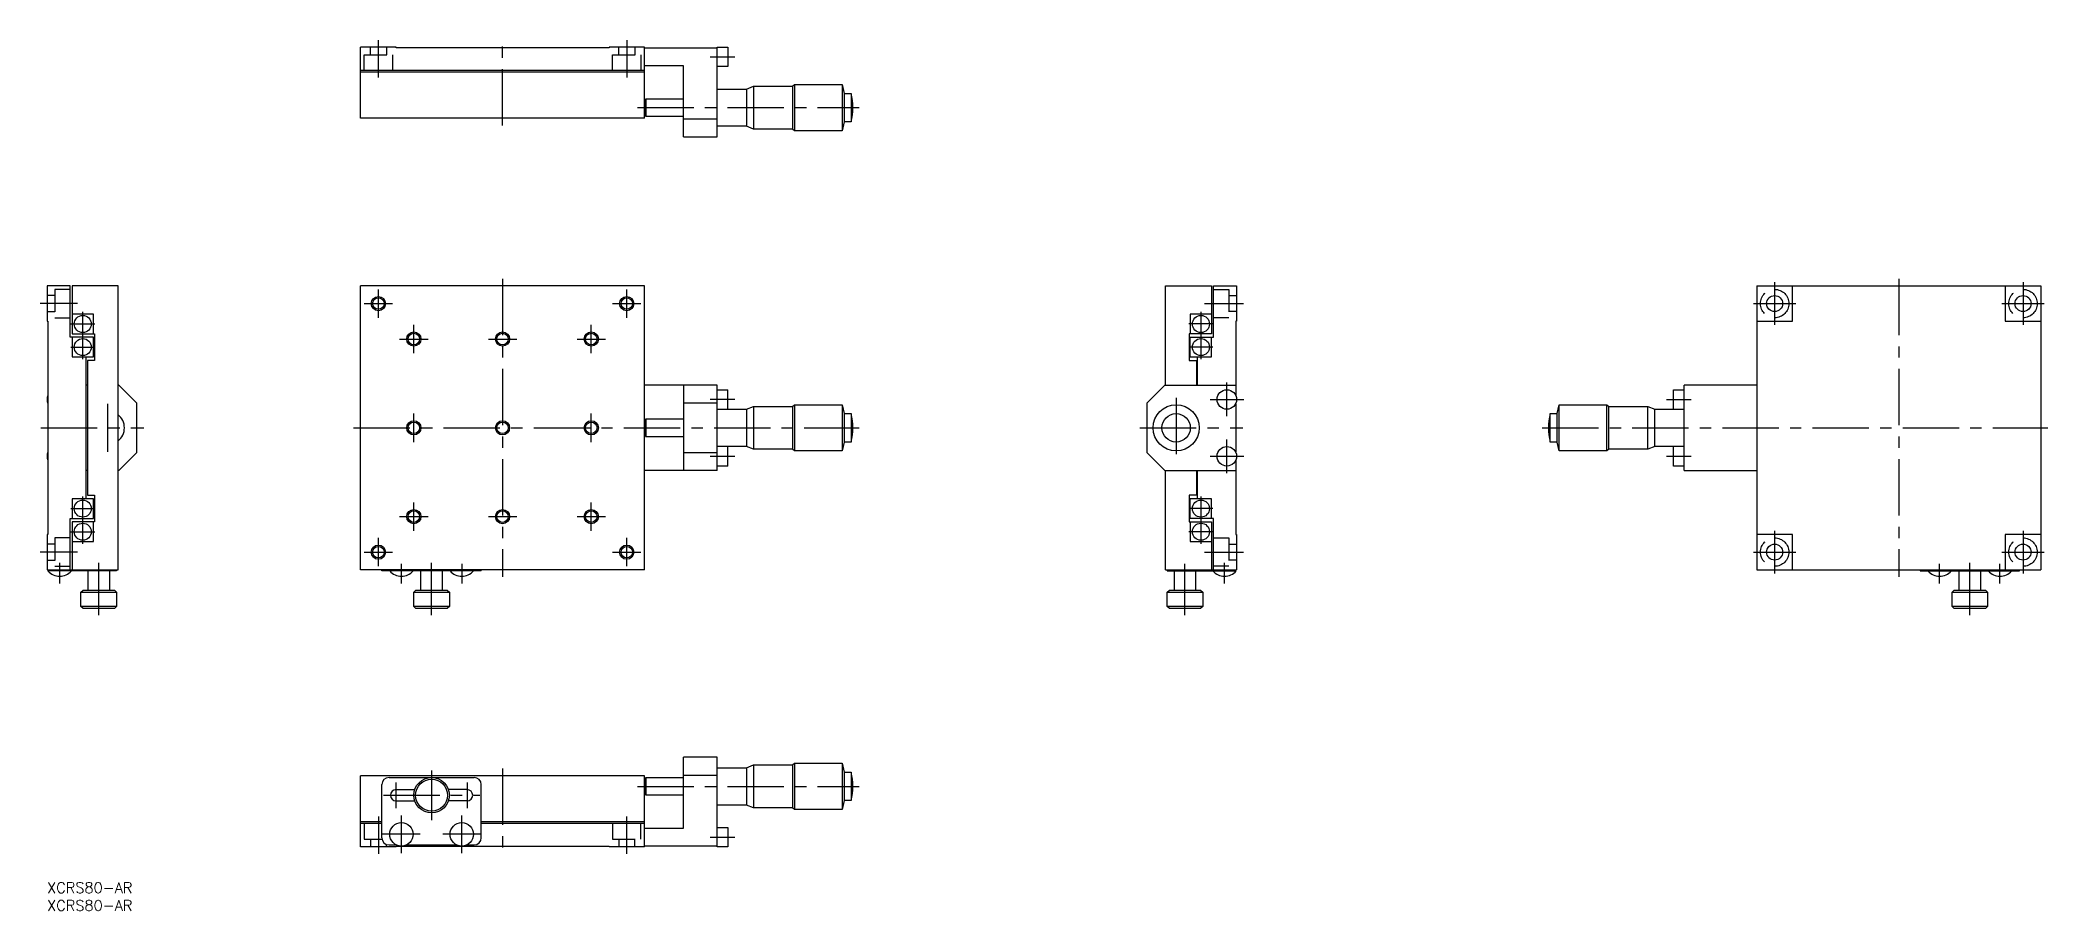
# Model space of a CAD drawing. Extents: x -2 to 564, y -8 to 237.
import ezdxf

# ---------------------------------------------------------------- set-up
doc = ezdxf.new("R2010")
doc.units = 0
doc.header["$LTSCALE"] = 0.5
doc.linetypes.add('CENTER', pattern=[50.8, 31.75, -6.35, 6.35, -6.35])
doc.linetypes.add('DASHED', pattern=[19.05, 12.7, -6.35])
for name, color, linetype in [('MSM_CENTER', 1, 'CENTER'), ('MSM_CONTINUOUS', 7, 'CONTINUOUS'), ('MSM_DASHED', 4, 'DASHED'), ('MSM_NARROW', 5, 'CONTINUOUS'), ('MSM_PART_NUMBER', 7, 'CONTINUOUS')]:
    doc.layers.add(name, color=color, linetype=linetype)
doc.styles.get("Standard").update_dxf_attribs({"font": 'txt.shx', "height": 3, "bigfont": 'bigfont.shx'})

# ---------------------------------------------------------------- blocks, each defined once
blk = doc.blocks.new('*U2')
at = {"layer": 'MSM_PART_NUMBER'}
blk.add_text('XCRS80-AR', height=3, dxfattribs=at).set_placement((0, -3))
blk = doc.blocks.new('*U3')
at = {"layer": 'MSM_PART_NUMBER'}
blk.add_text('XCRS80-AR', height=3, dxfattribs=at).set_placement((0, -8))

msp = doc.modelspace()

# ---------------------------------------------------------------- linework, layer by layer
at = {"layer": 'MSM_CENTER'}
for p, q in [((93.37, 226.7), (93.37, 237.2)), ((128.37, 213.2), (128.37, 237)), ((163.37, 237.2), (163.37, 226.7)), ((186.87, 232.5), (193.87, 232.5)), ((166.37, 218.2), (228.88, 218.2)), ((128.37, 170.02), (128.37, 86.02)), ((521.88, 170.02), (521.88, 86.02)), ((93.37, 159.02), (93.37, 167.02)), ((163.37, 159.02), (163.37, 167.02)), ((486.88, 169.02), (486.88, 157.02)), ((556.88, 169.02), (556.88, 157.02)), ((8.55, 163.02), (-1.95, 163.02)), ((10.05, 147.38), (10.05, 160.67)), ((89.37, 163.02), (97.37, 163.02)), ((159.37, 163.02), (167.37, 163.02)), ((325.2, 160.67), (325.2, 147.38)), ((326.2, 163.02), (337.2, 163.02)), ((480.88, 163.02), (492.88, 163.02)), ((550.88, 163.02), (562.88, 163.02)), ((6.66, 157.27), (13.44, 157.27)), ((99.37, 153.03), (107.37, 153.03)), ((103.37, 149.03), (103.37, 157.02)), ((124.37, 153.03), (132.37, 153.03)), ((149.37, 153.03), (157.37, 153.03)), ((153.37, 149.03), (153.37, 157.02)), ((328.59, 157.27), (321.81, 157.27)), ((6.66, 150.77), (13.44, 150.77)), ((328.59, 150.77), (321.81, 150.77)), ((193.87, 136.02), (186.87, 136.02)), ((318.2, 136.52), (318.2, 119.52)), ((327.75, 136.02), (337.25, 136.02)), ((332.5, 131.27), (332.5, 140.77)), ((456.38, 136.02), (463.38, 136.02)), ((17.05, 134.78), (17.05, 121.28)), ((103.37, 124.02), (103.37, 132.02)), ((153.37, 124.02), (153.37, 132.02)), ((-1.75, 128.02), (27.25, 128.02)), ((86.37, 128.02), (228.88, 128.02)), ((308, 128.02), (337, 128.02)), ((332.5, 115.27), (332.5, 124.77)), ((421.37, 128.02), (563.88, 128.02)), ((186.87, 120.02), (193.87, 120.02)), ((327.75, 120.02), (337.25, 120.02)), ((456.38, 120.02), (463.38, 120.02)), ((10.05, 95.38), (10.05, 108.67)), ((325.2, 108.67), (325.2, 95.38)), ((6.66, 105.27), (13.44, 105.27)), ((99.37, 103.03), (107.37, 103.03)), ((103.37, 99.02), (103.37, 107.03)), ((124.37, 103.03), (132.37, 103.03)), ((149.37, 103.03), (157.37, 103.03)), ((153.37, 99.02), (153.37, 107.03)), ((328.59, 105.27), (321.81, 105.27)), ((6.66, 98.77), (13.44, 98.77)), ((93.37, 89.02), (93.37, 97.02)), ((163.37, 89.02), (163.37, 97.02)), ((328.59, 98.77), (321.81, 98.77)), ((486.88, 99.02), (486.88, 87.02)), ((556.88, 99.02), (556.88, 87.02)), ((8.55, 93.02), (-1.95, 93.02)), ((89.37, 93.02), (97.37, 93.02)), ((159.37, 93.02), (167.37, 93.02)), ((326.2, 93.02), (337.2, 93.02)), ((480.88, 93.02), (492.88, 93.02)), ((550.88, 93.02), (562.88, 93.02)), ((3.55, 84.22), (3.55, 90.02)), ((14.55, 75.22), (14.55, 90.02)), ((99.87, 84.22), (99.87, 89.72)), ((108.37, 75.22), (108.37, 90.02)), ((117.02, 84.22), (117.02, 89.72)), ((320.7, 75.22), (320.7, 89.72)), ((331.85, 84.22), (331.85, 90.02)), ((533.38, 84.22), (533.38, 89.72)), ((541.88, 75.22), (541.88, 90.02)), ((550.38, 84.22), (550.38, 89.72)), ((108.37, 31.55), (108.37, 17.55)), ((128.37, 32.05), (128.37, 8.25)), ((94.77, 24.55), (121.97, 24.55)), ((98.37, 20.95), (98.37, 28.15)), ((118.37, 28.15), (118.37, 20.95)), ((166.37, 27.05), (228.88, 27.05)), ((93.37, 18.55), (93.37, 8.05)), ((99.87, 8.25), (99.87, 18.85)), ((116.87, 8.25), (116.87, 18.85)), ((163.37, 8.05), (163.37, 18.55)), ((105.17, 13.55), (94.57, 13.55)), ((122.17, 13.55), (111.57, 13.55)), ((186.87, 12.75), (193.87, 12.75))]:
    msp.add_line(p, q, dxfattribs=at)
at = {"layer": 'MSM_CONTINUOUS'}
for p, q in [((98.37, 235.2), (88.37, 235.2)), ((88.37, 215.2), (88.37, 235.2)), ((98.37, 235), (98.37, 235.2)), ((158.37, 235), (98.37, 235)), ((158.37, 235.2), (158.37, 235)), ((168.37, 235.2), (158.37, 235.2)), ((168.37, 215.2), (168.37, 235.2)), ((168.37, 235), (188.87, 235)), ((188.87, 235.25), (191.87, 235.25)), ((188.87, 210), (188.87, 235.25)), ((191.87, 235.25), (191.87, 229.75)), ((168.37, 228.7), (88.37, 228.7)), ((168.37, 228.2), (88.37, 228.2)), ((179.37, 230), (168.37, 230)), ((179.37, 210), (179.37, 230)), ((191.87, 229.75), (188.87, 229.75)), ((168.74, 220.7), (179.37, 220.7)), ((168.74, 220.7), (168.74, 215.7)), ((188.87, 223.45), (197.12, 223.45)), ((197.12, 223.45), (199.12, 224.25)), ((197.12, 223.45), (197.12, 212.95)), ((199.12, 224.25), (210.12, 224.25)), ((199.12, 224.25), (199.12, 212.15)), ((210.12, 224.25), (210.62, 224.7)), ((210.12, 224.25), (210.12, 212.15)), ((210.62, 224.7), (224.12, 224.7)), ((210.62, 224.7), (210.62, 211.7)), ((224.12, 224.7), (224.62, 222.2)), ((224.12, 224.7), (224.12, 211.7)), ((224.62, 222.2), (226.62, 222.2)), ((224.62, 222.2), (224.62, 214.2)), ((226.62, 222.2), (226.62, 214.2)), ((168.37, 215.2), (88.37, 215.2)), ((179.37, 215.7), (168.74, 215.7)), ((188.87, 215), (179.37, 215)), ((179.37, 210), (188.87, 210)), ((197.12, 212.95), (188.87, 212.95)), ((199.12, 212.15), (197.12, 212.95)), ((210.12, 212.15), (199.12, 212.15)), ((210.62, 211.7), (210.12, 212.15)), ((224.12, 211.7), (210.62, 211.7)), ((224.62, 214.2), (224.12, 211.7)), ((226.62, 214.2), (224.62, 214.2)), ((6.55, 168.02), (0.05, 168.02)), ((0.05, 168.02), (0.05, 158.02)), ((6.55, 153.52), (6.55, 168.02)), ((20.05, 168.02), (7.05, 168.02)), ((7.05, 168.02), (7.05, 154.52)), ((20.05, 88.02), (20.05, 168.02)), ((168.37, 168.02), (88.37, 168.02)), ((88.37, 88.02), (88.37, 168.02)), ((168.37, 88.02), (168.37, 168.02)), ((315.2, 168.02), (328.2, 168.02)), ((315.2, 140.02), (315.2, 168.02)), ((328.2, 168.02), (328.2, 154.52)), ((328.7, 168.02), (335.2, 168.02)), ((328.7, 153.52), (328.7, 168.02)), ((335.2, 168.02), (335.2, 158.02)), ((481.88, 168.02), (481.88, 88.02)), ((481.88, 168.02), (561.88, 168.02)), ((491.88, 158.02), (491.88, 168.02)), ((551.88, 168.02), (551.88, 158.02)), ((561.88, 168.02), (561.88, 88.02)), ((13.05, 160.02), (7.05, 160.02)), ((13.05, 154.52), (13.05, 160.02)), ((322.2, 160.02), (322.2, 154.52)), ((328.2, 160.02), (322.2, 160.02)), ((0.05, 158.02), (0.25, 158.02)), ((0.25, 158.02), (0.25, 98.02)), ((13.05, 153.52), (6.55, 153.52)), ((7.05, 154.52), (13.35, 154.52)), ((7.05, 153.52), (7.05, 148.02)), ((13.05, 148.02), (13.05, 153.52)), ((13.35, 154.52), (13.35, 147.02)), ((321.9, 154.52), (321.9, 147.02)), ((328.2, 154.52), (321.9, 154.52)), ((322.2, 153.52), (328.7, 153.52)), ((322.2, 148.02), (322.2, 153.52)), ((328.2, 148.02), (328.2, 153.52)), ((335, 158.02), (335, 137.17)), ((335.2, 158.02), (335, 158.02)), ((481.88, 158.02), (491.88, 158.02)), ((551.88, 158.02), (561.88, 158.02)), ((7.05, 148.02), (13.05, 148.02)), ((11.05, 108.02), (11.05, 148.02)), ((322.2, 148.02), (328.2, 148.02)), ((324.2, 140.02), (324.2, 148.02)), ((13.35, 147.02), (11.35, 147.02)), ((11.35, 147.02), (11.35, 109.02)), ((321.9, 147.02), (323.9, 147.02)), ((323.9, 147.02), (323.9, 140.02)), ((11.35, 140.02), (11.05, 140.02)), ((20.25, 140.02), (20.05, 140.02)), ((20.25, 140.02), (25.25, 135.02)), ((188.87, 140.02), (168.37, 140.02)), ((179.37, 140.02), (179.37, 116.02)), ((188.87, 116.02), (188.87, 140.02)), ((188.87, 138.77), (191.87, 138.77)), ((191.87, 133.27), (191.87, 138.77)), ((310, 135.02), (315, 140.02)), ((315, 140.02), (335, 140.02)), ((458.38, 133.27), (458.38, 138.77)), ((458.38, 138.77), (461.38, 138.77)), ((481.88, 140.02), (461.38, 140.02)), ((461.38, 116.02), (461.38, 140.02)), ((25.25, 135.02), (25.25, 121.02)), ((168.74, 130.53), (179.37, 130.53)), ((168.74, 130.53), (168.74, 125.53)), ((179.37, 135.02), (188.87, 135.02)), ((188.87, 133.27), (197.12, 133.27)), ((197.12, 133.27), (199.12, 134.07)), ((197.12, 133.27), (197.12, 122.77)), ((199.12, 134.07), (210.12, 134.07)), ((199.12, 134.07), (199.12, 121.97)), ((210.12, 134.07), (210.62, 134.52)), ((210.12, 134.07), (210.12, 121.97)), ((210.62, 134.52), (224.12, 134.52)), ((210.62, 134.52), (210.62, 121.52)), ((224.12, 134.52), (224.62, 132.02)), ((224.12, 134.52), (224.12, 121.52)), ((224.62, 132.02), (226.62, 132.02)), ((224.62, 132.02), (224.62, 124.02)), ((226.62, 132.02), (226.62, 124.02)), ((310, 121.02), (310, 135.02)), ((335, 134.88), (335, 121.17)), ((423.63, 132.02), (425.63, 132.02)), ((423.63, 124.02), (423.63, 132.02)), ((425.63, 132.02), (426.13, 134.52)), ((425.63, 124.02), (425.63, 132.02)), ((426.13, 134.52), (439.63, 134.52)), ((426.13, 121.52), (426.13, 134.52)), ((439.63, 134.52), (440.13, 134.07)), ((439.63, 121.52), (439.63, 134.52)), ((440.13, 134.07), (451.13, 134.07)), ((440.13, 121.97), (440.13, 134.07)), ((451.13, 134.07), (453.13, 133.27)), ((451.13, 121.97), (451.13, 134.07)), ((453.13, 133.27), (461.38, 133.27)), ((453.13, 122.77), (453.13, 133.27)), ((179.37, 125.53), (168.74, 125.53)), ((25.25, 121.02), (20.25, 116.02)), ((188.87, 121.02), (179.37, 121.02)), ((197.12, 122.77), (188.87, 122.77)), ((191.87, 117.27), (191.87, 122.77)), ((199.12, 121.97), (197.12, 122.77)), ((210.12, 121.97), (199.12, 121.97)), ((210.62, 121.52), (210.12, 121.97)), ((224.12, 121.52), (210.62, 121.52)), ((224.62, 124.02), (224.12, 121.52)), ((226.62, 124.02), (224.62, 124.02)), ((315, 116.02), (310, 121.02)), ((335, 118.88), (335, 98.02)), ((425.63, 124.02), (423.63, 124.02)), ((426.13, 121.52), (425.63, 124.02)), ((439.63, 121.52), (426.13, 121.52)), ((440.13, 121.97), (439.63, 121.52)), ((451.13, 121.97), (440.13, 121.97)), ((453.13, 122.77), (451.13, 121.97)), ((461.38, 122.77), (453.13, 122.77)), ((458.38, 117.27), (458.38, 122.77)), ((11.35, 116.02), (11.05, 116.02)), ((20.25, 116.02), (20.05, 116.02)), ((188.87, 116.02), (168.37, 116.02)), ((191.87, 117.27), (188.87, 117.27)), ((315, 116.02), (335, 116.02)), ((315.2, 88.02), (315.2, 116.02)), ((323.9, 116.02), (323.9, 109.02)), ((324.2, 108.02), (324.2, 116.02)), ((461.38, 117.27), (458.38, 117.27)), ((461.38, 116.02), (481.88, 116.02)), ((13.05, 108.02), (7.05, 108.02)), ((7.05, 108.02), (7.05, 102.52)), ((11.35, 109.02), (13.35, 109.02)), ((13.05, 102.52), (13.05, 108.02)), ((13.35, 109.02), (13.35, 101.52)), ((321.9, 109.02), (321.9, 101.52)), ((323.9, 109.02), (321.9, 109.02)), ((322.2, 102.52), (322.2, 108.02)), ((328.2, 108.02), (322.2, 108.02)), ((328.2, 102.52), (328.2, 108.02)), ((6.55, 88.02), (6.55, 102.52)), ((6.55, 102.52), (13.05, 102.52)), ((328.7, 102.52), (322.2, 102.52)), ((328.7, 88.02), (328.7, 102.52)), ((0.05, 98.02), (0.05, 88.02)), ((0.25, 98.02), (0.05, 98.02)), ((13.35, 101.52), (7.05, 101.52)), ((7.05, 101.52), (7.05, 88.02)), ((13.05, 96.02), (13.05, 101.52)), ((321.9, 101.52), (328.2, 101.52)), ((322.2, 101.52), (322.2, 96.02)), ((328.2, 101.52), (328.2, 88.02)), ((335, 98.02), (335.2, 98.02)), ((335.2, 98.02), (335.2, 88.02)), ((491.88, 98.02), (481.88, 98.02)), ((491.88, 88.02), (491.88, 98.02)), ((561.88, 98.02), (551.88, 98.02)), ((551.88, 98.02), (551.88, 88.02)), ((7.05, 96.02), (13.05, 96.02)), ((322.2, 96.02), (328.2, 96.02)), ((0.05, 88.02), (20.05, 88.02)), ((19.55, 87.72), (0.25, 87.72)), ((0.55, 88.02), (0.55, 87.72)), ((11.55, 82.22), (11.55, 87.72)), ((17.55, 87.72), (17.55, 82.22)), ((19.55, 87.72), (19.55, 88.02)), ((168.37, 88.02), (88.37, 88.02)), ((94.37, 87.72), (94.37, 88.02)), ((122.37, 87.72), (94.37, 87.72)), ((105.37, 82.22), (105.37, 87.72)), ((111.37, 87.72), (111.37, 82.22)), ((122.37, 87.72), (122.37, 88.02)), ((315.2, 88.02), (335.2, 88.02)), ((315.7, 88.02), (315.7, 87.72)), ((315.7, 87.72), (335.15, 87.72)), ((317.7, 82.22), (317.7, 87.72)), ((323.7, 87.72), (323.7, 82.22)), ((334.7, 87.72), (334.7, 88.02)), ((481.88, 88.02), (561.88, 88.02)), ((527.88, 88.02), (527.88, 87.72)), ((527.88, 87.72), (555.88, 87.72)), ((538.88, 82.22), (538.88, 87.72)), ((544.88, 87.72), (544.88, 82.22)), ((555.88, 87.72), (555.88, 88.02)), ((9.55, 81.72), (10.05, 82.22)), ((9.55, 81.72), (19.55, 81.72)), ((9.55, 77.72), (9.55, 81.72)), ((19.05, 82.22), (10.05, 82.22)), ((19.05, 82.22), (19.55, 81.72)), ((19.55, 81.72), (19.55, 77.72)), ((103.37, 81.72), (103.87, 82.22)), ((103.37, 81.72), (113.37, 81.72)), ((103.37, 77.72), (103.37, 81.72)), ((112.87, 82.22), (103.87, 82.22)), ((112.87, 82.22), (113.37, 81.72)), ((113.37, 81.72), (113.37, 77.72)), ((315.7, 81.72), (316.2, 82.22)), ((315.7, 81.72), (325.7, 81.72)), ((315.7, 77.72), (315.7, 81.72)), ((325.2, 82.22), (316.2, 82.22)), ((325.2, 82.22), (325.7, 81.72)), ((325.7, 81.72), (325.7, 77.72)), ((536.88, 81.72), (537.38, 82.22)), ((536.88, 81.72), (546.88, 81.72)), ((536.88, 77.72), (536.88, 81.72)), ((546.38, 82.22), (537.38, 82.22)), ((546.38, 82.22), (546.88, 81.72)), ((546.88, 81.72), (546.88, 77.72)), ((19.55, 77.72), (9.55, 77.72)), ((10.05, 77.22), (9.55, 77.72)), ((10.05, 77.22), (19.05, 77.22)), ((19.55, 77.72), (19.05, 77.22)), ((113.37, 77.72), (103.37, 77.72)), ((103.87, 77.22), (103.37, 77.72)), ((103.87, 77.22), (112.87, 77.22)), ((113.37, 77.72), (112.87, 77.22)), ((325.7, 77.72), (315.7, 77.72)), ((316.2, 77.22), (315.7, 77.72)), ((316.2, 77.22), (325.2, 77.22)), ((325.7, 77.72), (325.2, 77.22)), ((546.88, 77.72), (536.88, 77.72)), ((537.38, 77.22), (536.88, 77.72)), ((537.38, 77.22), (546.38, 77.22)), ((546.88, 77.72), (546.38, 77.22)), ((188.87, 35.25), (179.37, 35.25)), ((179.37, 15.25), (179.37, 35.25)), ((188.87, 10), (188.87, 35.25)), ((168.37, 30.05), (88.37, 30.05)), ((88.37, 10.05), (88.37, 30.05)), ((96.37, 29.55), (120.37, 29.55)), ((168.37, 10.05), (168.37, 30.05)), ((168.74, 29.55), (179.37, 29.55)), ((168.74, 29.55), (168.74, 24.55)), ((179.37, 30.25), (188.87, 30.25)), ((188.87, 32.3), (197.12, 32.3)), ((197.12, 32.3), (199.12, 33.1)), ((197.12, 32.3), (197.12, 21.8)), ((199.12, 33.1), (210.12, 33.1)), ((199.12, 33.1), (199.12, 21)), ((210.12, 33.1), (210.62, 33.55)), ((210.12, 33.1), (210.12, 21)), ((210.62, 33.55), (224.12, 33.55)), ((210.62, 33.55), (210.62, 20.55)), ((224.12, 33.55), (224.62, 31.05)), ((224.12, 33.55), (224.12, 20.55)), ((224.62, 31.05), (226.62, 31.05)), ((224.62, 31.05), (224.62, 23.05)), ((226.62, 31.05), (226.62, 23.05)), ((94.37, 12.55), (94.37, 27.55)), ((98.37, 26.15), (103.64, 26.15)), ((98.37, 22.95), (103.64, 22.95)), ((118.37, 26.15), (113.11, 26.15)), ((118.37, 22.95), (113.11, 22.95)), ((122.37, 12.55), (122.37, 27.55)), ((179.37, 24.55), (168.74, 24.55)), ((224.62, 23.05), (224.12, 20.55)), ((226.62, 23.05), (224.62, 23.05)), ((94.37, 17.05), (88.37, 17.05)), ((168.37, 17.05), (122.37, 17.05)), ((197.12, 21.8), (188.87, 21.8)), ((199.12, 21), (197.12, 21.8)), ((210.12, 21), (199.12, 21)), ((210.62, 20.55), (210.12, 21)), ((224.12, 20.55), (210.62, 20.55)), ((94.37, 16.55), (88.37, 16.55)), ((168.37, 16.55), (122.37, 16.55)), ((168.37, 15.25), (179.37, 15.25)), ((188.87, 15.5), (191.87, 15.5)), ((191.87, 15.5), (191.87, 10)), ((98.37, 10.05), (88.37, 10.05)), ((96.37, 10.55), (98.5, 10.55)), ((98.37, 10.05), (98.37, 10.25)), ((98.37, 10.25), (158.37, 10.25)), ((101.25, 10.55), (115.5, 10.55)), ((118.25, 10.55), (120.37, 10.55)), ((158.37, 10.25), (158.37, 10.05)), ((168.37, 10.05), (158.37, 10.05)), ((188.87, 10.25), (168.37, 10.25)), ((191.87, 10), (188.87, 10))]:
    msp.add_line(p, q, dxfattribs=at)
for centre, radius in [((93.37, 163.02), 1.62), ((163.37, 163.02), 1.62), ((486.88, 163.02), 2.25), ((556.88, 163.02), 2.25), ((10.05, 157.27), 2.4), ((325.2, 157.27), 2.4), ((10.05, 150.77), 2.4), ((103.37, 153.03), 1.62), ((128.37, 153.03), 1.62), ((153.37, 153.03), 1.62), ((325.2, 150.77), 2.4), ((332.5, 136.02), 2.75), ((318.2, 128.02), 6.5), ((318.2, 128.02), 4), ((103.37, 128.02), 1.62), ((128.37, 128.02), 1.62), ((153.37, 128.02), 1.62), ((332.5, 120.02), 2.75), ((10.05, 105.27), 2.4), ((325.2, 105.27), 2.4), ((103.37, 103.03), 1.62), ((128.37, 103.03), 1.62), ((153.37, 103.03), 1.62), ((10.05, 98.77), 2.4), ((325.2, 98.77), 2.4), ((93.37, 93.02), 1.62), ((163.37, 93.02), 1.62), ((486.88, 93.02), 2.25), ((556.88, 93.02), 2.25), ((108.37, 24.55), 5), ((108.37, 24.55), 4.5), ((99.87, 13.55), 3.3), ((116.87, 13.55), 3.3)]:
    msp.add_circle(centre, radius, dxfattribs=at)
for centre, radius, start, end in [((177, 218.2), 8.63, 163.1627, 196.8373), ((210.87, 218.2), 16.25, 345.75, 14.25), ((2.75, 136.02), 2.75, 155.38, 204.62), ((17.05, 128.02), 4.75, 309.1667, 50.8333), ((177, 128.02), 8.63, 163.1627, 196.8373), ((210.87, 128.02), 16.25, 345.75, 14.25), ((439.38, 128.02), 16.25, 165.75, 194.25), ((2.75, 120.02), 2.75, 155.38, 204.62), ((3.55, 90.6), 4.38, 221.1121, 318.8879), ((99.87, 90.6), 4.38, 221.1121, 318.8879), ((116.87, 90.6), 4.38, 221.1121, 318.8879), ((331.85, 90.6), 4.38, 221.1121, 318.8879), ((533.38, 90.6), 4.38, 221.1121, 318.8879), ((550.38, 90.6), 4.38, 221.1121, 318.8879), ((96.37, 27.55), 2, 90, 180), ((120.37, 27.55), 2, 0, 90), ((177, 27.05), 8.63, 163.1627, 196.8373), ((210.87, 27.05), 16.25, 345.75, 14.25), ((98.37, 24.55), 1.6, 90, 270), ((118.37, 24.55), 1.6, 270, 90), ((96.37, 12.55), 2, 180, 270), ((120.37, 12.55), 2, 270, 0)]:
    msp.add_arc(centre, radius, start, end, dxfattribs=at)
at = {"layer": 'MSM_DASHED'}
for p, q in [((89.37, 233.1), (97.37, 233.1)), ((89.37, 228.7), (89.37, 233.1)), ((91.12, 233.1), (91.12, 235.2)), ((95.62, 235.2), (95.62, 233.1)), ((97.37, 233.1), (97.37, 228.7)), ((159.37, 233.1), (167.37, 233.1)), ((159.37, 228.7), (159.37, 233.1)), ((161.12, 233.1), (161.12, 235.2)), ((165.62, 235.2), (165.62, 233.1)), ((167.37, 233.1), (167.37, 228.7)), ((2.15, 165.27), (0.05, 165.27)), ((2.15, 167.02), (2.15, 159.02)), ((6.55, 167.02), (2.15, 167.02)), ((328.7, 167.02), (333.1, 167.02)), ((333.1, 167.02), (333.1, 159.02)), ((333.1, 165.27), (335.2, 165.27)), ((0.05, 160.77), (2.15, 160.77)), ((2.15, 159.02), (6.55, 159.02)), ((333.1, 159.02), (328.7, 159.02)), ((335.2, 160.77), (333.1, 160.77)), ((2.15, 97.02), (2.15, 89.02)), ((6.55, 97.02), (2.15, 97.02)), ((328.7, 97.02), (333.1, 97.02)), ((333.1, 97.02), (333.1, 89.02)), ((2.15, 95.27), (0.05, 95.27)), ((0.05, 90.77), (2.15, 90.77)), ((333.1, 95.27), (335.2, 95.27)), ((335.2, 90.77), (333.1, 90.77)), ((2.15, 89.02), (6.55, 89.02)), ((333.1, 89.02), (328.7, 89.02)), ((89.37, 16.55), (89.37, 12.15)), ((89.37, 12.15), (94.41, 12.15)), ((91.12, 12.15), (91.12, 10.05)), ((159.37, 16.55), (159.37, 12.15)), ((159.37, 12.15), (167.37, 12.15)), ((161.12, 12.15), (161.12, 10.05)), ((165.62, 10.05), (165.62, 12.15)), ((167.37, 12.15), (167.37, 16.55)), ((95.62, 10.05), (95.62, 10.7))]:
    msp.add_line(p, q, dxfattribs=at)
for centre in [(486.88, 163.02), (556.88, 163.02), (486.88, 93.02), (556.88, 93.02)]:
    msp.add_circle(centre, 4, dxfattribs=at)
at = {"layer": 'MSM_NARROW'}
for centre in [(93.37, 163.02), (163.37, 163.02), (103.37, 153.03), (128.37, 153.03), (153.37, 153.03), (103.37, 128.02), (128.37, 128.02), (153.37, 128.02), (103.37, 103.03), (128.37, 103.03), (153.37, 103.03), (93.37, 93.02), (163.37, 93.02)]:
    msp.add_circle(centre, 2, dxfattribs=at)

# ---------------------------------------------------------------- block references
at = {"layer": 'MSM_CONTINUOUS'}
for name in ['*U2', '*U3']:
    msp.add_blockref(name, (0, 0), dxfattribs=at)

doc.saveas('drawing.dxf')
